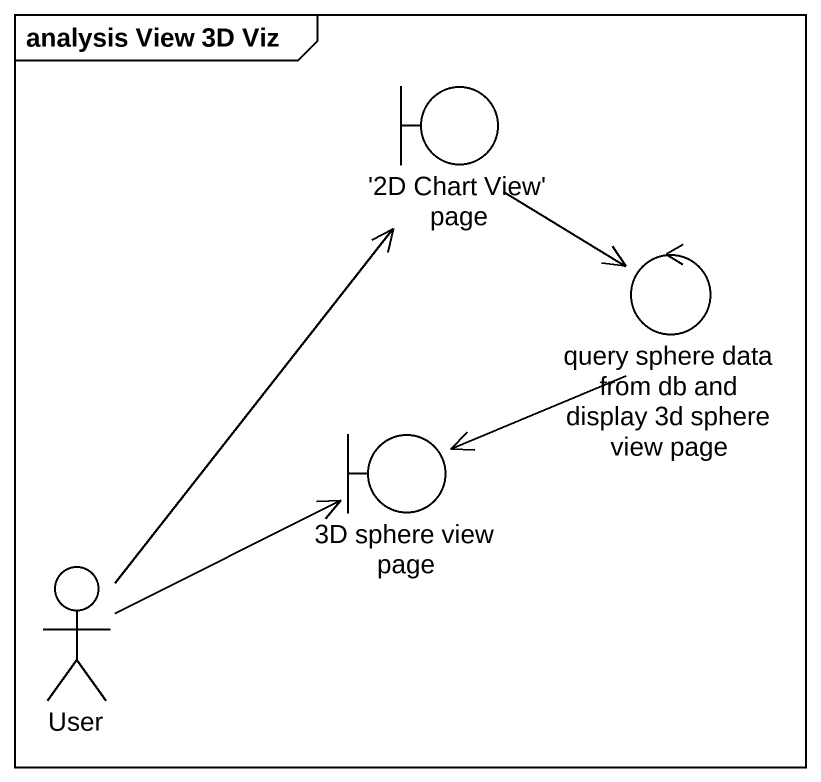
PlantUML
@startuml
mainframe analysis View 3D Viz
boundary "'2D Chart View' page" as b2D_Chart_View_page
control "query sphere data from db and display 3d sphere view page" as query_sphere_data_from_db
boundary "3D sphere view page" as b3D_sphere_view_page
actor User
b2D_Chart_View_page --> query_sphere_data_from_db
query_sphere_data_from_db -left-> b3D_sphere_view_page
User -up-> b2D_Chart_View_page
User -right-> b3D_sphere_view_page
@enduml
